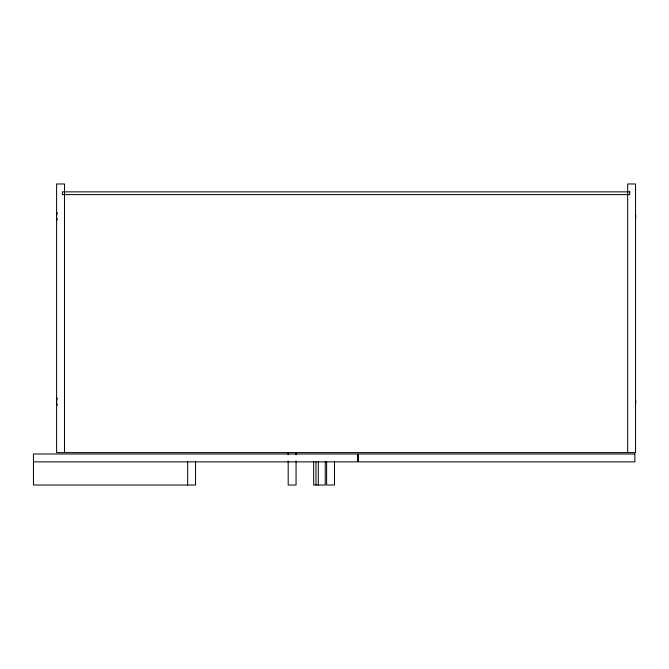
<?xml version="1.0" encoding="UTF-8"?>
<svg xmlns="http://www.w3.org/2000/svg" width="669" height="669" viewBox="0 0 669 669"><rect width="100%" height="100%" fill="white"/><g stroke="black" fill="none" stroke-linecap="round" stroke-linejoin="round"><path stroke-width="1" d="M33.45 461.869L357.656 461.869L357.656 453.992L33.45 453.992L33.45 485.025L195.557 485.025L195.557 461.869M627.673 452.604L627.673 183.975L635.55 183.975L635.55 452.604L56.606 452.604L56.606 183.975L64.483 183.975L64.483 452.604M334.5 461.869L334.5 485.025L326.623 485.025L326.623 461.869M325.234 461.869L325.234 485.025L313.661 485.025L313.661 461.869M318.293 461.869L318.293 485.025M315.977 461.869L315.977 485.025M296.058 452.662L296.058 454.744M296.058 461.008L296.058 485.025L288.188 485.025L288.188 461.008M288.188 452.662L288.188 454.744M187.68 461.869L187.68 485.025M635.508 214.657A13.974 13.974 0 0 1 635.508 218.286A13.932 13.932 0 0 0 635.558 214.657M629.763 191.852L62.401 191.852L62.401 194.629L629.763 194.629L629.763 191.852M634.856 453.992L358.35 453.992L358.35 461.869L634.856 461.869L634.856 453.992M56.999 212.876A13.974 13.974 0 0 0 56.999 220.076A13.974 13.974 0 0 1 56.932 212.859M635.508 403.549A13.974 13.974 0 0 0 635.508 399.92A13.932 13.932 0 0 1 635.567 403.558M56.999 398.139A13.974 13.974 0 0 0 56.999 405.33A13.974 13.974 0 0 1 56.932 398.122"/></g></svg>
